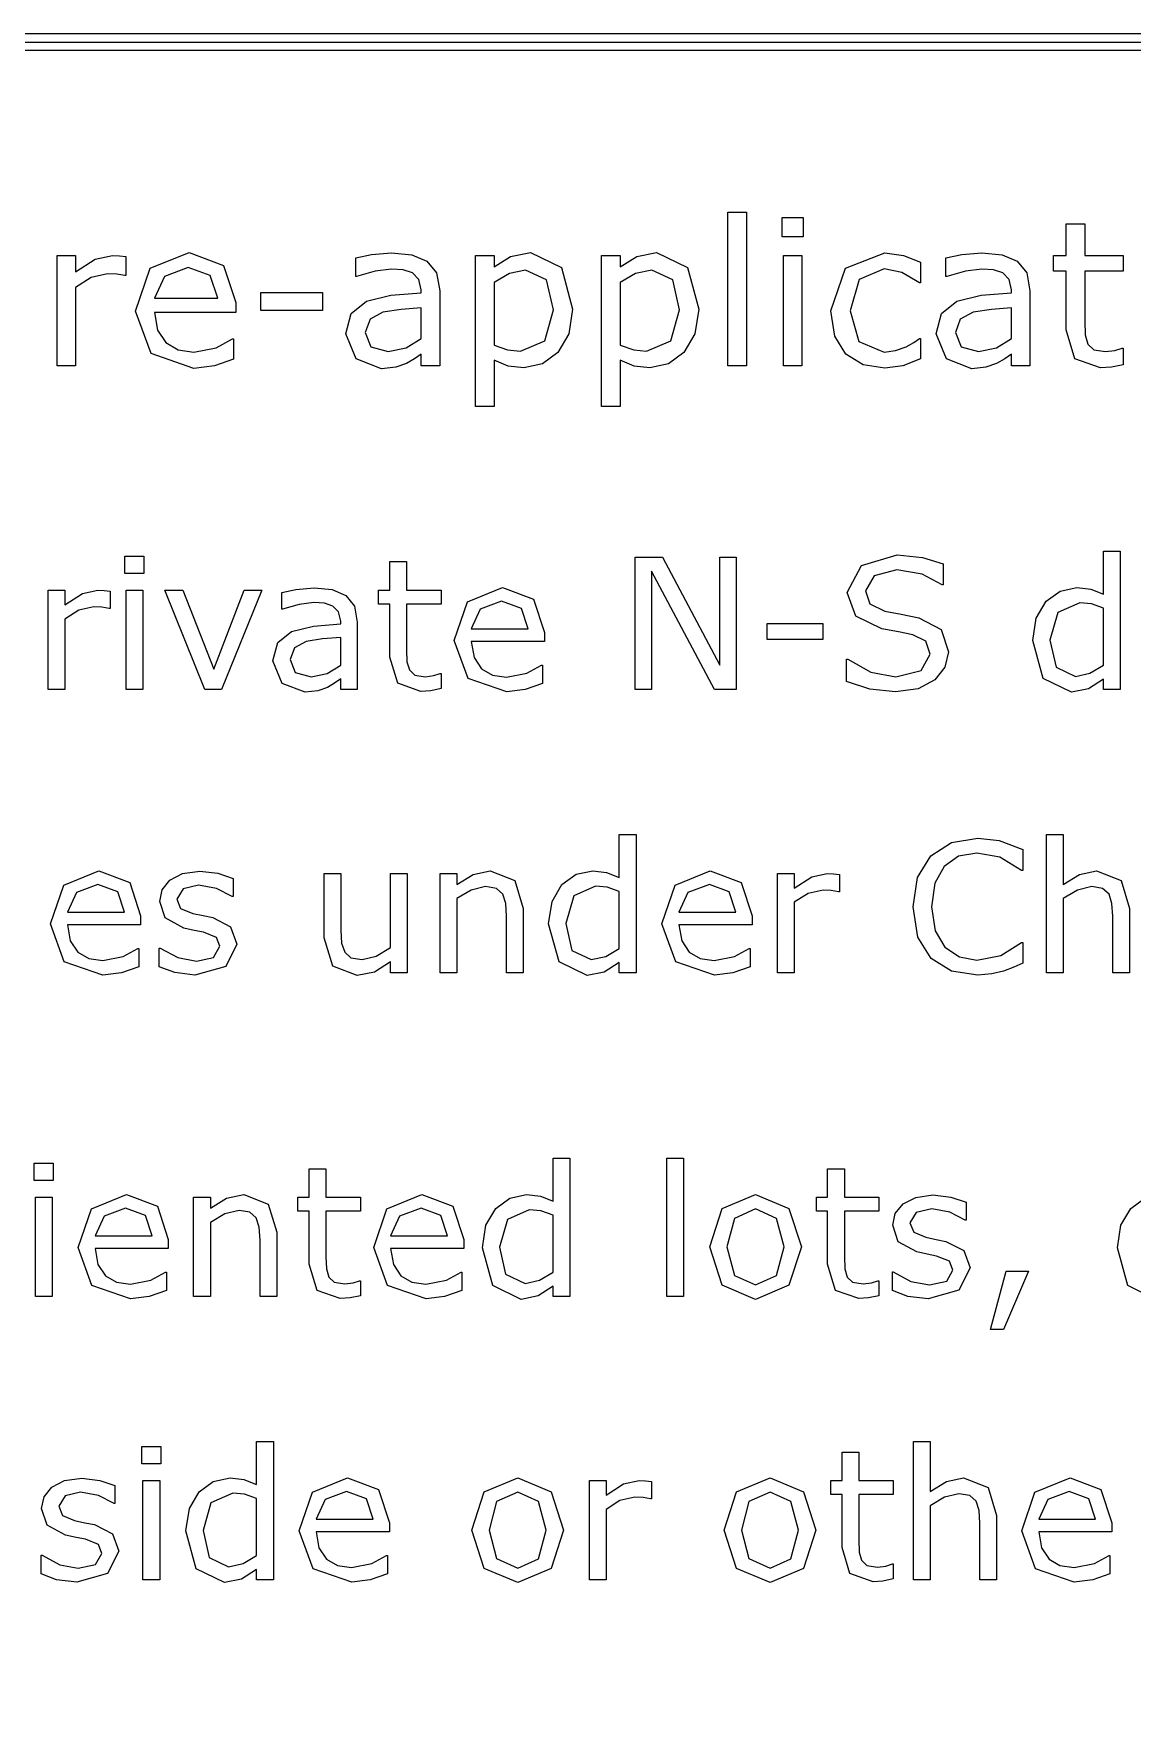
# Model space of a CAD drawing. Extents: x -17 to 192, y 167 to 459.
# Drawn here: x 113.86 to 128.22, y 263.16 to 285.33 of the extents above; entities that cross this region are included whole.
import ezdxf

# ---------------------------------------------------------------- set-up
doc = ezdxf.new("R2010")
doc.units = 0

msp = doc.modelspace()

# ---------------------------------------------------------------- linework, layer by layer
at = {"layer": 'Layer 1', "color": 7}
for points in [[(94.720714, 285.32699), (94.267482, 285.235512), (93.897411, 284.986025), (93.647924, 284.615954), (93.556446, 284.162722), (93.556446, 239.183612), (93.647924, 238.73038), (93.897411, 238.360309), (94.267482, 238.110822), (94.720714, 238.019344), (174.095614, 238.019344), (174.548846, 238.110822), (174.918917, 238.360309), (175.168404, 238.73038), (175.259882, 239.183612), (175.259882, 284.162722), (175.168404, 284.615954), (174.918917, 284.986025), (174.548846, 285.235512), (174.095614, 285.32699), (94.720714, 285.32699)], [(94.720714, 285.221054), (174.095614, 285.221054), (174.50833, 285.13814), (174.844648, 284.911756), (175.071032, 284.575438), (175.153946, 284.162722), (175.153946, 239.183612), (175.071032, 238.770896), (174.844648, 238.434578), (174.50833, 238.208194), (174.095614, 238.12528), (94.720714, 238.12528), (94.307998, 238.208194), (93.97168, 238.434578), (93.745296, 238.770896), (93.662382, 239.183612), (93.662382, 284.162722), (93.745296, 284.575438), (93.97168, 284.911756), (94.307998, 285.13814), (94.720714, 285.221054), (94.720714, 285.221054)], [(94.720714, 285.115118), (174.095614, 285.115118), (174.467815, 285.040769), (174.77038, 284.837488), (174.973661, 284.534923), (175.04801, 284.162722), (175.04801, 239.183612), (174.973661, 238.811411), (174.77038, 238.508846), (174.467815, 238.305565), (174.095614, 238.231216), (94.720714, 238.231216), (94.348513, 238.305565), (94.045948, 238.508846), (93.842667, 238.811411), (93.768318, 239.183612), (93.768318, 284.162722), (93.842667, 284.534923), (94.045948, 284.837488), (94.348513, 285.040769), (94.720714, 285.115118), (94.720714, 285.115118)], [(123.175015, 280.987726), (122.932136, 280.987726), (122.932136, 282.997938), (123.175015, 282.997938), (123.175015, 280.987726)], [(123.91657, 282.672376), (123.642684, 282.672376), (123.642684, 282.924299), (123.91657, 282.924299), (123.91657, 282.672376)], [(128.098479, 281.000646), (127.948619, 280.97093), (127.805217, 280.959315), (127.469319, 281.078171), (127.354339, 281.459284), (127.354339, 282.226678), (127.190268, 282.226678), (127.190268, 282.430799), (127.354339, 282.430799), (127.354339, 282.845501), (127.597218, 282.845501), (127.597218, 282.430799), (128.098479, 282.430799), (128.098479, 282.226678), (127.597218, 282.226678), (127.597218, 281.569097), (127.602378, 281.390813), (127.638551, 281.271957), (127.716066, 281.195733), (127.868511, 281.172476), (127.992534, 281.189277), (128.085554, 281.21899), (128.098465, 281.21899), (128.098479, 281.000646)], [(115.063117, 282.165951), (115.050205, 282.165951), (114.944269, 282.184049), (114.824122, 282.190504), (114.607079, 282.14012), (114.405541, 282.01222), (114.405541, 280.987726), (114.162664, 280.987726), (114.162664, 282.430788), (114.405541, 282.430788), (114.405541, 282.217624), (114.660049, 282.381695), (114.886132, 282.430788), (114.977858, 282.426899), (115.063125, 282.415284), (115.063117, 282.165951)], [(116.499718, 281.684069), (115.436478, 281.684069), (115.476528, 281.451524), (115.586338, 281.290036), (115.745244, 281.197019), (115.949364, 281.166013), (116.245213, 281.224147), (116.458377, 281.34042), (116.471289, 281.34042), (116.471289, 281.075578), (116.22066, 280.98902), (115.951941, 280.95414), (115.391253, 281.147926), (115.189715, 281.700862), (115.382209, 282.262844), (115.891222, 282.470841), (116.340807, 282.300309), (116.49971, 281.815842), (116.499718, 281.684069)], [(119.164929, 280.987726), (118.923341, 280.987726), (118.923341, 281.141462), (118.835491, 281.079452), (118.729555, 281.017439), (118.590027, 280.968348), (118.405285, 280.947684), (118.074556, 281.076875), (117.938907, 281.406312), (118.008669, 281.671154), (118.210208, 281.831352), (118.526726, 281.910158), (118.923341, 281.941164), (118.923341, 281.978629), (118.893625, 282.115572), (118.810943, 282.200836), (118.68692, 282.240886), (118.535769, 282.251232), (118.322602, 282.225382), (118.079723, 282.153037), (118.066811, 282.153037), (118.066811, 282.39979), (118.272226, 282.442425), (118.537068, 282.465681), (118.801908, 282.439832), (118.998279, 282.354567), (119.122302, 282.200828), (119.164937, 281.966993), (119.164929, 280.987726)], [(120.902546, 281.726698), (120.852161, 281.405013), (120.710051, 281.159549), (120.508513, 281.01098), (120.264343, 280.959304), (120.060219, 280.983858), (119.875477, 281.060082), (119.875477, 280.455467), (119.632598, 280.455467), (119.632598, 282.430796), (119.875477, 282.430796), (119.875477, 282.279642), (120.092517, 282.415294), (120.350901, 282.470846), (120.75656, 282.273184), (120.902546, 281.726706), (120.902546, 281.726698)], [(122.551022, 281.726698), (122.500638, 281.405013), (122.358528, 281.159549), (122.156989, 281.01098), (121.912819, 280.959304), (121.708696, 280.983858), (121.523954, 281.060082), (121.523954, 280.455467), (121.281074, 280.455467), (121.281074, 282.430796), (121.523954, 282.430796), (121.523954, 282.279642), (121.740994, 282.415294), (121.999377, 282.470846), (122.405036, 282.273184), (122.551022, 281.726706), (122.551022, 281.726698)], [(123.901068, 280.987726), (123.658188, 280.987726), (123.658188, 282.430788), (123.901068, 282.430788), (123.901068, 280.987726)], [(125.448775, 281.07816), (125.217522, 280.987726), (124.986271, 280.955428), (124.699465, 281.000646), (124.475967, 281.140171), (124.329981, 281.375298), (124.278305, 281.70732), (124.472091, 282.262841), (124.986271, 282.464377), (125.22915, 282.429497), (125.448775, 282.34423), (125.448775, 282.074223), (125.435863, 282.074223), (125.205904, 282.20729), (124.975944, 282.253798), (124.649089, 282.11427), (124.530236, 281.70732), (124.646507, 281.305535), (124.975944, 281.16601), (125.125804, 281.185377), (125.262747, 281.235762), (125.362225, 281.292605), (125.435863, 281.345575), (125.448775, 281.345575), (125.448775, 281.07816)], [(126.8815, 280.987726), (126.639915, 280.987726), (126.639915, 281.141462), (126.552065, 281.079452), (126.446129, 281.017439), (126.306601, 280.968348), (126.121858, 280.947684), (125.79113, 281.076875), (125.655481, 281.406312), (125.725243, 281.671154), (125.926781, 281.831352), (126.243297, 281.910158), (126.639915, 281.941164), (126.639915, 281.978629), (126.610199, 282.115572), (126.527517, 282.200836), (126.403494, 282.240886), (126.25234, 282.251232), (126.039176, 282.225382), (125.796297, 282.153037), (125.783385, 282.153037), (125.783385, 282.39979), (125.9888, 282.442425), (126.253642, 282.465681), (126.518482, 282.439832), (126.714852, 282.354567), (126.838876, 282.200828), (126.881508, 281.966993), (126.8815, 280.987726)], [(116.2633, 281.870102), (116.166407, 282.165951), (115.878311, 282.270594), (115.56696, 282.155614), (115.436478, 281.870102), (116.2633, 281.870102)], [(120.651914, 281.720243), (120.562774, 282.110399), (120.288888, 282.239593), (120.078306, 282.194375), (119.875477, 282.075519), (119.875477, 281.257741), (120.05247, 281.194437), (120.22171, 281.177636), (120.538226, 281.314579), (120.651914, 281.720237), (120.651914, 281.720243)], [(122.300391, 281.720243), (122.21125, 282.110399), (121.937364, 282.239593), (121.726783, 282.194375), (121.523954, 282.075519), (121.523954, 281.257741), (121.700946, 281.194437), (121.870184, 281.177636), (122.186702, 281.314579), (122.300391, 281.720237), (122.300391, 281.720243)], [(117.632723, 281.71249), (116.826571, 281.71249), (116.826571, 281.946326), (117.632723, 281.946326), (117.632723, 281.71249)], [(118.923341, 281.343), (118.923341, 281.744785), (118.661083, 281.725418), (118.423371, 281.68795), (118.254131, 281.594933), (118.189536, 281.423111), (118.264466, 281.235783), (118.493134, 281.173773), (118.72697, 281.222864), (118.923341, 281.343011), (118.923341, 281.343)], [(126.639915, 281.343), (126.639915, 281.744785), (126.377657, 281.725418), (126.139945, 281.68795), (125.970705, 281.594933), (125.906109, 281.423111), (125.981039, 281.235783), (126.209708, 281.173773), (126.443544, 281.222864), (126.639915, 281.343011), (126.639915, 281.343)], [(119.183402, 276.766026), (119.048526, 276.739282), (118.919465, 276.728831), (118.617157, 276.835802), (118.513676, 277.178802), (118.513676, 277.869459), (118.36601, 277.869459), (118.36601, 278.053167), (118.513676, 278.053167), (118.513676, 278.426401), (118.732267, 278.426401), (118.732267, 278.053167), (119.183402, 278.053167), (119.183402, 277.869459), (118.732267, 277.869459), (118.732267, 277.277635), (118.736923, 277.117178), (118.76948, 277.01021), (118.839243, 276.941609), (118.976443, 276.92068), (119.088065, 276.935788), (119.171779, 276.96253), (119.183394, 276.96253), (119.183402, 276.766026)], [(123.0413, 276.754398), (122.756434, 276.754398), (121.935555, 278.30314), (121.935555, 276.754398), (121.720454, 276.754398), (121.720454, 278.485686), (122.077408, 278.485686), (122.826199, 277.071821), (122.826199, 278.485686), (123.0413, 278.485686), (123.0413, 276.754398)], [(125.817871, 277.248554), (125.770201, 277.048567), (125.638814, 276.881133), (125.421385, 276.764862), (125.12373, 276.723005), (124.786542, 276.757885), (124.483071, 276.861369), (124.483071, 277.149722), (124.499343, 277.149722), (124.802812, 276.981127), (125.126047, 276.921829), (125.458583, 277.002058), (125.578344, 277.215997), (125.521371, 277.385754), (125.350451, 277.470632), (125.160927, 277.509002), (124.945827, 277.547372), (124.603985, 277.713641), (124.493527, 278.021761), (124.677238, 278.377554), (125.143489, 278.517079), (125.47835, 278.482196), (125.7481, 278.396157), (125.7481, 278.124081), (125.731829, 278.124081), (125.471378, 278.262444), (125.14233, 278.318253), (124.844674, 278.241516), (124.733054, 278.043854), (124.788863, 277.874095), (124.985363, 277.779916), (125.196979, 277.740382), (125.429521, 277.692713), (125.7202, 277.538069), (125.817868, 277.248554), (125.817871, 277.248554)], [(128.060757, 276.754398), (127.842164, 276.754398), (127.842164, 276.890436), (127.645666, 276.763701), (127.423586, 276.718354), (127.053841, 276.897413), (126.917803, 277.393892), (126.964312, 277.688061), (127.092211, 277.907816), (127.275922, 278.04269), (127.494512, 278.089198), (127.675897, 278.067105), (127.842164, 278.00083), (127.842164, 278.563585), (128.060757, 278.563585), (128.060757, 276.754398)], [(114.856928, 277.814788), (114.845286, 277.814788), (114.749943, 277.83106), (114.641811, 277.836881), (114.446475, 277.791534), (114.26509, 277.676425), (114.26509, 276.754398), (114.046499, 276.754398), (114.046499, 278.053154), (114.26509, 278.053154), (114.26509, 277.861305), (114.494145, 278.008971), (114.697622, 278.053154), (114.780175, 278.049661), (114.856914, 278.03921), (114.856928, 277.814788)], [(115.283644, 276.754398), (115.065054, 276.754398), (115.065054, 278.053154), (115.283644, 278.053154), (115.283644, 276.754398)], [(116.839361, 278.053154), (116.313814, 276.754398), (116.094059, 276.754398), (115.572, 278.053154), (115.809194, 278.053154), (116.211495, 277.019497), (116.610306, 278.053154), (116.839361, 278.053154)], [(118.088121, 276.754398), (117.870692, 276.754398), (117.870692, 276.892762), (117.791629, 276.836951), (117.696284, 276.781139), (117.57071, 276.736957), (117.404444, 276.718357), (117.106788, 276.834628), (116.984701, 277.131122), (117.04749, 277.369479), (117.228872, 277.513656), (117.513738, 277.584583), (117.870692, 277.612486), (117.870692, 277.646207), (117.843951, 277.769455), (117.769537, 277.846192), (117.657914, 277.882239), (117.521876, 277.891552), (117.33003, 277.868295), (117.111437, 277.803184), (117.099821, 277.803184), (117.099821, 278.025262), (117.284694, 278.063631), (117.523051, 278.08456), (117.761409, 278.061303), (117.938142, 277.984563), (118.049762, 277.8462), (118.088132, 277.635748), (118.088121, 276.754398)], [(120.534479, 277.381103), (119.577565, 277.381103), (119.613609, 277.171815), (119.712438, 277.026474), (119.855453, 276.942757), (120.039161, 276.914854), (120.305424, 276.967176), (120.497274, 277.071821), (120.508889, 277.071821), (120.508889, 276.833463), (120.283321, 276.75556), (120.041474, 276.724167), (119.536856, 276.898575), (119.355471, 277.396218), (119.528717, 277.902), (119.986827, 278.089198), (120.391454, 277.935719), (120.534466, 277.499699), (120.534479, 277.381103)], [(120.321704, 277.548533), (120.2345, 277.814796), (119.975214, 277.908977), (119.694997, 277.805496), (119.577565, 277.548533), (120.321704, 277.548533)], [(127.842164, 277.074147), (127.842164, 277.819448), (127.684036, 277.874095), (127.531718, 277.889202), (127.245691, 277.761303), (127.143371, 277.398536), (127.222436, 277.046233), (127.475909, 276.926472), (127.664269, 276.967168), (127.842164, 277.074139), (127.842164, 277.074147)], [(124.172625, 277.406682), (123.447091, 277.406682), (123.447091, 277.617134), (124.172625, 277.617134), (124.172625, 277.406682)], [(117.870692, 277.074147), (117.870692, 277.435752), (117.63466, 277.418316), (117.420721, 277.384598), (117.268406, 277.300881), (117.210269, 277.146235), (117.277706, 276.97764), (117.483507, 276.921829), (117.693958, 276.966011), (117.870692, 277.074147), (117.870692, 277.074147)], [(121.73208, 273.050236), (121.513489, 273.050236), (121.513489, 273.186274), (121.316989, 273.059539), (121.094911, 273.014192), (120.725167, 273.193251), (120.589129, 273.68973), (120.635637, 273.983899), (120.763537, 274.203654), (120.947245, 274.338528), (121.165838, 274.385036), (121.34722, 274.362943), (121.513489, 274.296668), (121.513489, 274.859423), (121.73208, 274.859423), (121.73208, 273.050236)], [(128.182841, 273.050236), (127.96425, 273.050236), (127.96425, 273.789724), (127.953799, 273.957155), (127.915429, 274.080403), (127.831713, 274.152494), (127.689862, 274.176915), (127.502664, 274.132732), (127.315466, 274.019949), (127.315466, 273.050236), (127.096876, 273.050236), (127.096876, 274.859425), (127.315466, 274.859425), (127.315466, 274.204815), (127.527082, 274.337366), (127.751486, 274.385036), (128.072396, 274.258301), (128.182854, 273.893208), (128.182841, 273.050236)], [(126.788742, 273.17581), (126.672471, 273.123488), (126.537595, 273.072329), (126.382954, 273.03512), (126.200408, 273.018849), (125.857405, 273.07117), (125.58998, 273.237439), (125.415573, 273.517654), (125.352784, 273.914142), (125.413247, 274.296676), (125.587655, 274.581542), (125.853918, 274.753624), (126.201569, 274.812922), (126.479458, 274.779204), (126.788742, 274.660607), (126.788742, 274.387367), (126.771306, 274.387367), (126.487602, 274.561775), (126.186459, 274.616422), (125.949266, 274.573403), (125.762068, 274.442014), (125.636494, 274.221098), (125.592311, 273.914142), (125.641145, 273.600206), (125.769042, 273.386267), (125.958566, 273.258368), (126.188785, 273.217672), (126.500392, 273.274645), (126.772468, 273.445565), (126.78874, 273.445565), (126.788742, 273.17581)], [(115.255739, 273.676919), (114.298821, 273.676919), (114.334866, 273.467632), (114.433698, 273.322291), (114.576713, 273.238574), (114.760421, 273.210671), (115.026684, 273.262992), (115.218533, 273.367638), (115.230148, 273.367638), (115.230148, 273.12928), (115.004581, 273.051376), (114.762736, 273.019984), (114.258118, 273.194391), (114.076733, 273.692035), (114.249977, 274.197817), (114.708089, 274.385015), (115.112716, 274.231536), (115.255728, 273.795516), (115.255739, 273.676919)], [(115.042961, 273.84435), (114.955757, 274.110613), (114.696471, 274.204794), (114.416257, 274.101313), (114.298821, 273.84435), (115.042961, 273.84435)], [(116.514963, 273.42461), (116.367297, 273.132767), (115.96616, 273.018822), (115.701061, 273.052541), (115.499909, 273.128116), (115.499909, 273.373451), (115.511524, 273.373451), (115.741743, 273.249038), (115.98475, 273.203694), (116.210317, 273.250203), (116.291708, 273.396705), (116.247526, 273.512976), (116.077769, 273.580415), (115.955683, 273.604836), (115.819645, 273.635068), (115.576636, 273.767618), (115.505712, 273.983883), (115.538266, 274.135037), (115.639424, 274.261772), (115.804529, 274.347815), (116.030097, 274.380369), (116.264967, 274.351302), (116.46379, 274.282701), (116.46379, 274.048994), (116.452175, 274.048994), (116.248698, 274.152478), (116.01383, 274.195497), (115.811517, 274.148988), (115.728964, 274.01295), (115.77896, 273.892028), (115.93709, 273.825753), (116.071964, 273.797847), (116.197538, 273.772262), (116.432408, 273.652504), (116.514961, 273.42461), (116.514963, 273.42461)], [(118.74157, 273.050236), (118.522979, 273.050236), (118.522979, 273.194413), (118.311363, 273.0607), (118.088121, 273.014192), (117.769537, 273.138601), (117.655591, 273.506023), (117.655591, 274.348992), (117.874182, 274.348992), (117.874182, 273.609504), (117.883469, 273.439747), (117.923003, 273.319986), (118.004391, 273.245572), (118.149732, 273.222315), (118.334604, 273.266498), (118.522966, 273.379282), (118.522966, 274.348989), (118.741556, 274.348989), (118.74157, 273.050236)], [(120.257755, 273.050236), (120.039161, 273.050236), (120.039161, 273.789724), (120.028684, 273.957155), (119.990314, 274.080403), (119.9066, 274.152494), (119.764749, 274.176915), (119.577551, 274.132732), (119.390354, 274.019949), (119.390354, 273.050236), (119.17176, 273.050236), (119.17176, 274.348992), (119.390354, 274.348992), (119.390354, 274.204815), (119.601967, 274.337366), (119.826373, 274.385036), (120.147283, 274.258301), (120.257741, 273.893208), (120.257755, 273.050236)], [(121.513489, 273.369985), (121.513489, 274.115286), (121.355359, 274.169933), (121.203043, 274.18504), (120.917016, 274.057141), (120.814696, 273.694374), (120.893759, 273.342071), (121.147232, 273.22231), (121.335594, 273.263006), (121.513489, 273.369977), (121.513489, 273.369985)], [(123.249429, 273.676941), (122.292512, 273.676941), (122.328556, 273.467653), (122.427385, 273.322312), (122.5704, 273.238595), (122.754108, 273.210692), (123.020371, 273.263014), (123.212221, 273.367659), (123.223836, 273.367659), (123.223836, 273.129301), (122.998268, 273.051398), (122.756421, 273.020005), (122.251803, 273.194413), (122.070418, 273.692056), (122.243664, 274.197838), (122.701774, 274.385036), (123.106401, 274.231557), (123.249416, 273.795537), (123.249429, 273.676941)], [(123.036651, 273.844371), (122.949447, 274.110634), (122.690161, 274.204815), (122.409944, 274.101334), (122.292512, 273.844371), (123.036651, 273.844371)], [(124.391216, 274.110634), (124.3796, 274.110634), (124.284258, 274.126906), (124.176126, 274.132727), (123.980789, 274.08738), (123.799404, 273.972271), (123.799404, 273.050236), (123.580814, 273.050236), (123.580814, 274.348992), (123.799404, 274.348992), (123.799404, 274.157143), (124.028459, 274.304809), (124.231934, 274.348992), (124.314489, 274.345499), (124.391226, 274.335048), (124.391216, 274.110634)], [(114.111624, 270.333093), (113.865128, 270.333093), (113.865128, 270.559822), (114.111624, 270.559822), (114.111624, 270.333093)], [(118.129978, 268.828523), (117.995104, 268.801779), (117.866043, 268.791328), (117.563736, 268.898299), (117.460252, 269.241299), (117.460252, 269.931956), (117.312589, 269.931956), (117.312589, 270.115664), (117.460252, 270.115664), (117.460252, 270.488898), (117.678845, 270.488898), (117.678845, 270.115664), (118.129978, 270.115664), (118.129978, 269.931956), (117.678845, 269.931956), (117.678845, 269.340131), (117.683502, 269.179675), (117.716059, 269.072707), (117.785822, 269.004106), (117.923024, 268.983177), (118.034643, 268.998285), (118.11836, 269.025026), (118.129975, 269.025026), (118.129978, 268.828523)], [(120.865856, 268.816908), (120.647263, 268.816908), (120.647263, 268.952946), (120.450765, 268.826211), (120.228685, 268.780864), (119.858941, 268.959923), (119.722903, 269.456402), (119.769411, 269.750571), (119.89731, 269.970326), (120.081021, 270.1052), (120.299612, 270.151708), (120.480996, 270.129615), (120.647263, 270.06334), (120.647263, 270.626095), (120.865856, 270.626095), (120.865856, 268.816908)], [(122.354136, 268.816908), (122.135542, 268.816908), (122.135542, 270.626097), (122.354136, 270.626097), (122.354136, 268.816908)], [(124.906301, 268.828536), (124.771427, 268.801792), (124.642363, 268.791341), (124.340059, 268.898312), (124.236575, 269.241312), (124.236575, 269.931969), (124.088911, 269.931969), (124.088911, 270.115677), (124.236575, 270.115677), (124.236575, 270.488911), (124.455165, 270.488911), (124.455165, 270.115677), (124.906301, 270.115677), (124.906301, 269.931969), (124.455165, 269.931969), (124.455165, 269.340145), (124.459822, 269.179688), (124.492379, 269.07272), (124.562142, 269.004119), (124.699344, 268.98319), (124.810963, 268.998298), (124.89468, 269.02504), (124.906295, 269.02504), (124.906301, 268.828536)], [(129.167664, 268.816908), (128.949073, 268.816908), (128.949073, 268.952946), (128.752573, 268.826211), (128.530495, 268.780864), (128.160751, 268.959923), (128.024713, 269.456402), (128.071221, 269.750571), (128.199118, 269.970326), (128.382829, 270.1052), (128.601419, 270.151708), (128.782804, 270.129615), (128.949073, 270.06334), (128.949073, 270.626095), (129.167664, 270.626095), (129.167664, 268.816908)], [(114.097672, 268.816908), (113.879082, 268.816908), (113.879082, 270.115664), (114.097672, 270.115664), (114.097672, 268.816908)], [(115.617344, 269.443613), (114.660427, 269.443613), (114.696471, 269.234325), (114.795304, 269.088984), (114.938319, 269.005267), (115.122027, 268.977364), (115.38829, 269.029686), (115.580139, 269.134331), (115.591754, 269.134331), (115.591754, 268.895973), (115.366186, 268.81807), (115.124342, 268.786677), (114.619721, 268.961085), (114.438339, 269.458728), (114.611582, 269.96451), (115.069695, 270.151708), (115.474319, 269.998229), (115.617334, 269.562209), (115.617344, 269.443613)], [(117.0347, 268.816908), (116.816106, 268.816908), (116.816106, 269.556396), (116.805655, 269.723827), (116.767286, 269.847075), (116.683572, 269.919166), (116.541718, 269.943587), (116.35452, 269.899404), (116.167325, 269.786621), (116.167325, 268.816908), (115.948732, 268.816908), (115.948732, 270.115664), (116.167325, 270.115664), (116.167325, 269.971487), (116.378939, 270.104038), (116.603342, 270.151708), (116.924255, 270.024973), (117.034713, 269.65988), (117.0347, 268.816908)], [(119.481058, 269.443599), (118.524141, 269.443599), (118.560185, 269.234311), (118.659017, 269.088971), (118.802029, 269.005254), (118.98574, 268.977351), (119.252003, 269.029672), (119.44385, 269.134318), (119.455465, 269.134318), (119.455465, 268.89596), (119.229897, 268.818056), (118.988052, 268.786664), (118.483432, 268.961071), (118.302047, 269.458715), (118.475293, 269.964497), (118.933405, 270.151695), (119.33803, 269.998216), (119.481045, 269.562196), (119.481058, 269.443599)], [(123.893575, 269.465705), (123.730793, 268.964574), (123.294773, 268.780864), (122.856428, 268.964574), (122.69481, 269.465705), (122.856428, 269.966836), (123.294773, 270.151708), (123.730793, 269.966836), (123.893575, 269.465705), (123.893575, 269.465705)], [(126.098088, 269.191304), (125.950422, 268.899461), (125.549285, 268.785515), (125.284183, 268.819234), (125.083034, 268.894809), (125.083034, 269.140144), (125.094649, 269.140144), (125.324866, 269.015732), (125.567874, 268.970387), (125.793442, 269.016896), (125.874833, 269.163398), (125.830648, 269.279669), (125.660891, 269.347109), (125.538807, 269.37153), (125.402769, 269.401761), (125.15976, 269.534312), (125.088834, 269.750576), (125.121391, 269.90173), (125.222546, 270.028465), (125.387654, 270.114508), (125.613221, 270.147062), (125.848089, 270.117995), (126.046915, 270.049394), (126.046915, 269.815688), (126.0353, 269.815688), (125.831825, 269.919171), (125.596955, 269.96219), (125.394644, 269.915682), (125.312089, 269.779644), (125.362087, 269.658721), (125.520215, 269.592446), (125.655092, 269.56454), (125.780665, 269.538955), (126.015536, 269.419197), (126.098088, 269.191304), (126.098088, 269.191304)], [(115.404567, 269.611043), (115.317363, 269.877306), (115.058077, 269.971487), (114.777862, 269.868006), (114.660427, 269.611043), (115.404567, 269.611043)], [(119.26828, 269.61103), (119.181076, 269.877293), (118.92179, 269.971474), (118.641576, 269.867993), (118.524141, 269.61103), (119.26828, 269.61103)], [(120.647263, 269.136657), (120.647263, 269.881958), (120.489135, 269.936605), (120.336817, 269.951712), (120.05079, 269.823813), (119.94847, 269.461046), (120.027536, 269.108743), (120.281009, 268.988982), (120.469368, 269.029678), (120.647263, 269.136649), (120.647263, 269.136657)], [(123.668007, 269.465705), (123.569175, 269.840101), (123.294773, 269.963349), (123.018046, 269.840101), (122.920378, 269.465705), (123.01921, 269.094797), (123.294773, 268.969223), (123.568013, 269.093635), (123.668007, 269.465705), (123.668007, 269.465705)], [(126.864318, 269.148282), (126.536433, 268.386701), (126.366674, 268.386701), (126.568988, 269.148282), (126.864318, 269.148282)], [(116.990514, 265.112746), (116.771924, 265.112746), (116.771924, 265.248784), (116.575426, 265.122049), (116.353346, 265.076702), (115.983601, 265.255761), (115.847563, 265.75224), (115.894072, 266.046409), (116.021971, 266.266164), (116.205679, 266.401038), (116.424272, 266.447546), (116.605655, 266.425453), (116.771924, 266.359178), (116.771924, 266.921933), (116.990514, 266.921933), (116.990514, 265.112746)], [(126.444578, 265.112746), (126.225988, 265.112746), (126.225988, 265.852234), (126.21551, 266.019665), (126.17714, 266.142913), (126.093426, 266.215004), (125.951575, 266.239425), (125.764378, 266.195242), (125.57718, 266.082459), (125.57718, 265.112746), (125.358587, 265.112746), (125.358587, 266.921935), (125.57718, 266.921935), (125.57718, 266.267325), (125.788793, 266.399876), (126.013199, 266.447546), (126.334109, 266.320811), (126.444568, 265.955718), (126.444578, 265.112746)], [(115.518515, 266.628931), (115.272019, 266.628931), (115.272019, 266.85566), (115.518515, 266.85566), (115.518515, 266.628931)], [(125.094662, 265.124374), (124.959786, 265.09763), (124.830725, 265.087179), (124.528418, 265.19415), (124.424937, 265.53715), (124.424937, 266.227807), (124.27727, 266.227807), (124.27727, 266.411515), (124.424937, 266.411515), (124.424937, 266.784749), (124.643527, 266.784749), (124.643527, 266.411515), (125.094662, 266.411515), (125.094662, 266.227807), (124.643527, 266.227807), (124.643527, 265.635983), (124.648184, 265.475526), (124.680738, 265.368558), (124.750504, 265.299957), (124.887703, 265.279028), (124.999323, 265.294136), (125.083039, 265.320878), (125.094655, 265.320878), (125.094662, 265.124374)], [(114.970873, 265.487142), (114.823209, 265.195299), (114.42207, 265.081353), (114.156971, 265.115072), (113.955821, 265.190647), (113.955821, 265.435982), (113.967437, 265.435982), (114.197656, 265.31157), (114.440664, 265.266225), (114.666232, 265.312734), (114.74762, 265.459236), (114.703438, 265.575507), (114.533681, 265.642947), (114.411595, 265.667368), (114.275557, 265.697599), (114.03255, 265.83015), (113.961624, 266.046414), (113.994181, 266.197568), (114.095336, 266.324303), (114.260441, 266.410346), (114.486009, 266.4429), (114.720879, 266.413833), (114.919703, 266.345232), (114.919703, 266.111526), (114.908087, 266.111526), (114.704612, 266.215009), (114.469742, 266.258028), (114.267429, 266.21152), (114.184876, 266.075482), (114.234872, 265.954559), (114.393002, 265.888284), (114.527879, 265.860378), (114.653453, 265.834793), (114.88832, 265.715035), (114.970873, 265.487142), (114.970873, 265.487142)], [(118.507863, 265.739451), (117.550946, 265.739451), (117.58699, 265.530163), (117.68582, 265.384822), (117.828835, 265.301105), (118.012546, 265.273202), (118.278806, 265.325524), (118.470655, 265.430169), (118.48227, 265.430169), (118.48227, 265.191811), (118.256703, 265.113908), (118.014858, 265.082515), (117.510237, 265.256923), (117.328852, 265.754566), (117.502099, 266.260348), (117.960208, 266.447546), (118.364835, 266.294067), (118.50785, 265.858047), (118.507863, 265.739451)], [(120.783301, 265.761543), (120.620522, 265.260412), (120.184502, 265.076702), (119.746157, 265.260412), (119.584539, 265.761543), (119.746157, 266.262674), (120.184502, 266.447546), (120.620522, 266.262674), (120.783301, 265.761543), (120.783301, 265.761543)], [(124.081934, 265.761543), (123.919155, 265.260412), (123.483135, 265.076702), (123.04479, 265.260412), (122.883172, 265.761543), (123.04479, 266.262674), (123.483135, 266.447546), (123.919155, 266.262674), (124.081934, 265.761543), (124.081934, 265.761543)], [(127.952622, 265.739451), (126.995705, 265.739451), (127.031751, 265.530163), (127.130581, 265.384822), (127.273596, 265.301105), (127.457304, 265.273202), (127.723567, 265.325524), (127.915416, 265.430169), (127.927031, 265.430169), (127.927031, 265.191811), (127.701466, 265.113908), (127.459619, 265.082515), (126.955001, 265.256923), (126.773616, 265.754566), (126.94686, 266.260348), (127.404972, 266.447546), (127.809599, 266.294067), (127.952611, 265.858047), (127.952622, 265.739451)], [(115.504561, 265.112746), (115.28597, 265.112746), (115.28597, 266.411502), (115.504561, 266.411502), (115.504561, 265.112746)], [(116.771924, 265.432495), (116.771924, 266.177796), (116.613796, 266.232443), (116.461478, 266.24755), (116.17545, 266.119651), (116.073131, 265.756884), (116.152196, 265.404581), (116.405667, 265.28482), (116.594029, 265.325516), (116.771924, 265.432487), (116.771924, 265.432495)], [(118.295086, 265.906881), (118.207882, 266.173144), (117.948596, 266.267325), (117.668381, 266.163844), (117.550946, 265.906881), (118.295086, 265.906881)], [(120.557736, 265.761543), (120.458904, 266.135939), (120.184502, 266.259187), (119.907775, 266.135939), (119.810107, 265.761543), (119.908939, 265.390635), (120.184502, 265.265061), (120.457742, 265.389473), (120.557736, 265.761543), (120.557736, 265.761543)], [(121.932067, 266.173144), (121.920452, 266.173144), (121.825107, 266.189416), (121.716975, 266.195237), (121.521638, 266.14989), (121.340254, 266.034781), (121.340254, 265.112746), (121.121663, 265.112746), (121.121663, 266.411502), (121.340254, 266.411502), (121.340254, 266.219653), (121.569311, 266.367319), (121.772786, 266.411502), (121.855338, 266.408009), (121.932078, 266.397558), (121.932067, 266.173144)], [(123.856366, 265.761543), (123.757537, 266.135939), (123.483135, 266.259187), (123.206408, 266.135939), (123.10874, 265.761543), (123.207569, 265.390635), (123.483135, 265.265061), (123.756373, 265.389473), (123.856366, 265.761543), (123.856366, 265.761543)], [(127.739844, 265.906881), (127.652643, 266.173144), (127.393354, 266.267325), (127.11314, 266.163844), (126.995705, 265.906881), (127.739844, 265.906881)]]:
    msp.add_lwpolyline(points, dxfattribs=at)
msp.add_lwpolyline([(115.297598, 278.270575), (115.051102, 278.270575), (115.051102, 278.497312), (115.297598, 278.497312), (115.297598, 278.270575)], close=True, dxfattribs=at)

doc.saveas('drawing.dxf')
